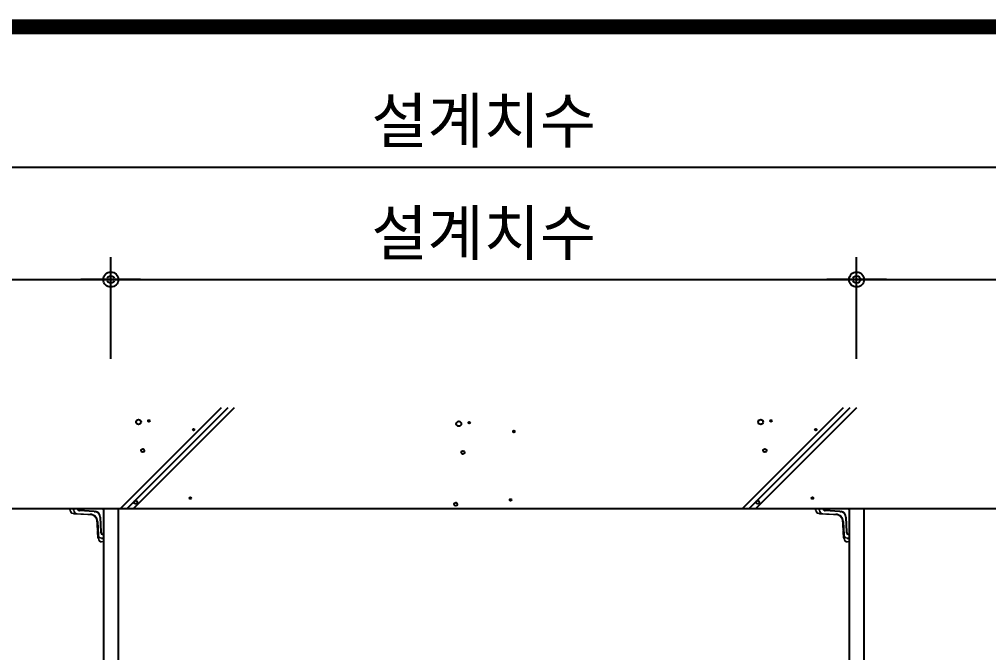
# Model space of a CAD drawing. Extents: x -256 to 8104, y -176 to 5714.
# Drawn here: x 3159 to 3809, y 3604 to 4029 of the extents above; entities that cross this region are included whole.
import ezdxf

# ---------------------------------------------------------------- set-up
doc = ezdxf.new("R2010")
doc.units = 0
doc.header["$LTSCALE"] = 30
doc.layers.get('0').update_dxf_attribs({"linetype": 'CONTINUOUS'})
doc.layers.get('DEFPOINTS').update_dxf_attribs({"linetype": 'CONTINUOUS'})
for name, color, linetype in [('0_toilet', 6, 'CONTINUOUS'), ('DIM', 7, 'CONTINUOUS'), ('경첩', 4, 'CONTINUOUS'), ('해치', 8, 'CONTINUOUS')]:
    doc.layers.add(name, color=color, linetype=linetype)
doc.styles.add('돋움', font='malgun.ttf')
doc.dimstyles.new('10', dxfattribs={"dimscale": 10, "dimtxt": 3, "dimasz": 1, "dimexe": 1.5, "dimexo": 2, "dimgap": 1, "dimtad": 1, "dimdec": 0, "dimlunit": 6, "dimtxsty": '돋움', "dimblk": 'DIMDOT', "dimcen": -1, "dimdle": 1.5, "dimclrt": 3, "dimazin": 3, "dimtfac": 1, "dimtdec": 0, "dimtix": 1, "dimtmove": 2, "dimatfit": 3, "dimldrblk": 'DIMDOT', "dimarcsym": 0})

# ---------------------------------------------------------------- blocks, each defined once
blk = doc.blocks.new('DIMDOT')
at = {"linetype": 'Continuous'}
blk.add_line((-2, 0), (2, 0), dxfattribs=at)
for radius in [0.5, 0.25]:
    blk.add_circle((0, 0), radius, dxfattribs=at)
blk = doc.blocks.new('*D589')
at = {"layer": 'DEFPOINTS', "color": 0}
for p in [(32541.71, -2969.61), (32041.71, -3042.74), (32541.71, -3042.74)]:
    blk.add_point(p, dxfattribs=at)
at = {"layer": 'DIM', "color": 0, "lineweight": -2, "ltscale": 10}
for p, q in [((32041.71, -3022.74), (32041.71, -2954.61)), ((32541.71, -3022.74), (32541.71, -2954.61)), ((32051.71, -2969.61), (32531.71, -2969.61))]:
    blk.add_line(p, q, dxfattribs=at)
at = {"layer": 'DIM', "color": 0, "lineweight": -2, "xscale": 10, "yscale": 10, "zscale": 10, "rotation": 180}
blk.add_blockref('DIMDOT', (32041.71, -2969.61), dxfattribs=at)
at = {"layer": 'DIM', "color": 0, "lineweight": -2, "xscale": 10, "yscale": 10, "zscale": 10}
blk.add_blockref('DIMDOT', (32541.71, -2969.61), dxfattribs=at)
at = {"layer": 'DIM', "color": 3, "insert": (32291.71, -2939.96), "char_height": 30, "attachment_point": 5, "style": '돋움'}
blk.add_mtext('설계치수', dxfattribs=at)
blk = doc.blocks.new('*D590')
at = {"layer": 'DEFPOINTS', "color": 0}
for p in [(32541.71, -2894.28), (31041.71, -3042.74), (32541.71, -3042.74)]:
    blk.add_point(p, dxfattribs=at)
at = {"layer": 'DIM', "color": 0, "lineweight": -2, "ltscale": 10}
for p, q in [((31041.71, -3022.74), (31041.71, -2879.28)), ((32541.71, -3022.74), (32541.71, -2879.28)), ((31051.71, -2894.28), (32531.71, -2894.28))]:
    blk.add_line(p, q, dxfattribs=at)
at = {"layer": 'DIM', "color": 0, "lineweight": -2, "xscale": 10, "yscale": 10, "zscale": 10, "rotation": 180}
blk.add_blockref('DIMDOT', (31041.71, -2894.28), dxfattribs=at)
at = {"layer": 'DIM', "color": 0, "lineweight": -2, "xscale": 10, "yscale": 10, "zscale": 10}
blk.add_blockref('DIMDOT', (32541.71, -2894.28), dxfattribs=at)
at = {"layer": 'DIM', "color": 3, "insert": (31791.71, -2864.62), "char_height": 30, "attachment_point": 5, "style": '돋움'}
blk.add_mtext('설계치수', dxfattribs=at)
blk = doc.blocks.new('*D591')
at = {"layer": 'DEFPOINTS', "color": 0}
for p in [(32041.71, -2969.61), (31541.71, -3042.74), (32041.71, -3042.74)]:
    blk.add_point(p, dxfattribs=at)
at = {"layer": 'DIM', "color": 0, "lineweight": -2, "ltscale": 10}
for p, q in [((31541.71, -3022.74), (31541.71, -2954.61)), ((32041.71, -3022.74), (32041.71, -2954.61)), ((31551.71, -2969.61), (32031.71, -2969.61))]:
    blk.add_line(p, q, dxfattribs=at)
at = {"layer": 'DIM', "color": 0, "lineweight": -2, "xscale": 10, "yscale": 10, "zscale": 10, "rotation": 180}
blk.add_blockref('DIMDOT', (31541.71, -2969.61), dxfattribs=at)
at = {"layer": 'DIM', "color": 0, "lineweight": -2, "xscale": 10, "yscale": 10, "zscale": 10}
blk.add_blockref('DIMDOT', (32041.71, -2969.61), dxfattribs=at)
at = {"layer": 'DIM', "color": 3, "insert": (31791.71, -2939.96), "char_height": 30, "attachment_point": 5, "style": '돋움'}
blk.add_mtext('설계치수', dxfattribs=at)
blk = doc.blocks.new('*D592')
at = {"layer": 'DEFPOINTS', "color": 0}
for p in [(31541.71, -2969.61), (31041.71, -3042.74), (31541.71, -3042.74)]:
    blk.add_point(p, dxfattribs=at)
at = {"layer": 'DIM', "color": 0, "lineweight": -2, "ltscale": 10}
for p, q in [((31041.71, -3022.74), (31041.71, -2954.61)), ((31541.71, -3022.74), (31541.71, -2954.61)), ((31051.71, -2969.61), (31531.71, -2969.61))]:
    blk.add_line(p, q, dxfattribs=at)
at = {"layer": 'DIM', "color": 0, "lineweight": -2, "xscale": 10, "yscale": 10, "zscale": 10, "rotation": 180}
blk.add_blockref('DIMDOT', (31041.71, -2969.61), dxfattribs=at)
at = {"layer": 'DIM', "color": 0, "lineweight": -2, "xscale": 10, "yscale": 10, "zscale": 10}
blk.add_blockref('DIMDOT', (31541.71, -2969.61), dxfattribs=at)
at = {"layer": 'DIM', "color": 3, "insert": (31291.71, -2939.96), "char_height": 30, "attachment_point": 5, "style": '돋움'}
blk.add_mtext('설계치수', dxfattribs=at)
blk = doc.blocks.new('AURA_23', base_point=(28321.48, -6824.24))
blk.add_line((31041.71, -3123.18), (32541.71, -3123.18))
at = {"color": 4}
for p, q in [((31530.44, -3125.26), (31520.72, -3124.67)), ((31530.44, -3125.26), (31531.11, -3125.26)), ((32030.39, -3125.26), (32020.67, -3124.67)), ((32030.39, -3125.26), (32031.06, -3125.26)), ((31534.52, -3129.13), (31535.03, -3139.16)), ((32034.47, -3129.13), (32034.98, -3139.16))]:
    blk.add_line(p, q, dxfattribs=at)
at = {"color": 8, "const_width": 10}
blk.add_lwpolyline([(30805.64, -2800.08), (34153.46, -2800.08)], dxfattribs=at)
at = {"color": 4}
for centre, radius, start, end in [((31520.81, -3123.07), 1.61, 184.02269, 266.84997), ((31530.87, -3128.91), 3.66, 356.64811, 86.2207), ((32020.76, -3123.07), 1.61, 184.02269, 266.84997), ((32030.82, -3128.91), 3.66, 356.64811, 86.2207), ((31536.67, -3138.98), 1.65, 186.1664, 269.59836), ((32036.62, -3138.98), 1.65, 186.1664, 269.59836)]:
    blk.add_arc(centre, radius, start, end, dxfattribs=at)
at = {"layer": '0_toilet'}
for p, q in [((31536.71, -3123.18), (31536.71, -3848.18)), ((31546.71, -3123.18), (31546.71, -3848.18)), ((32036.66, -3123.18), (32036.66, -3848.18)), ((32046.76, -3848.19), (32046.76, -3123.19))]:
    blk.add_line(p, q, dxfattribs=at)
at = {"layer": '경첩', "color": 4, "linetype": 'Continuous', "lineweight": 15}
for p, q in [((31514.21, -3124.32), (31514.21, -3123.18)), ((31514.21, -3123.18), (31514.46, -3123.18)), ((31514.46, -3124.32), (31514.21, -3124.32)), ((31514.46, -3123.18), (31514.46, -3124.32)), ((31514.46, -3123.18), (31516.61, -3123.18)), ((31516.61, -3123.18), (31516.61, -3124.43)), ((31516.61, -3124.43), (31516.71, -3124.43)), ((31516.71, -3124.44), (31516.71, -3123.18)), ((31516.71, -3123.18), (31516.96, -3123.18)), ((31516.71, -3124.44), (31516.96, -3124.44)), ((31516.96, -3123.18), (31516.96, -3124.44)), ((31535.21, -3123.18), (31516.96, -3123.18)), ((31536.71, -3142.93), (31536.71, -3124.68)), ((32014.16, -3124.32), (32014.16, -3123.18)), ((32014.16, -3123.18), (32014.41, -3123.18)), ((32014.41, -3124.32), (32014.16, -3124.32)), ((32014.41, -3123.18), (32014.41, -3124.32)), ((32014.41, -3123.18), (32016.56, -3123.18)), ((32016.56, -3123.18), (32016.56, -3124.43)), ((32016.56, -3124.43), (32016.66, -3124.43)), ((32016.66, -3124.44), (32016.66, -3123.18)), ((32016.66, -3123.18), (32016.91, -3123.18)), ((32016.66, -3124.44), (32016.91, -3124.44)), ((32016.91, -3123.18), (32016.91, -3124.44)), ((32035.16, -3123.18), (32016.91, -3123.18)), ((32036.66, -3142.93), (32036.66, -3124.68)), ((31518.95, -3126.79), (31516.45, -3126.67)), ((31516.46, -3126.42), (31517.91, -3126.49)), ((31516.94, -3126.86), (31517.11, -3126.7)), ((31516.94, -3126.86), (31517.03, -3126.95)), ((31520.24, -3127.1), (31517.03, -3126.95)), ((31527.92, -3127.21), (31518.95, -3126.79)), ((31518.96, -3126.54), (31527.93, -3126.96)), ((31520.24, -3127.1), (31520.48, -3126.86)), ((31520.92, -3127.13), (31521.16, -3126.89)), ((31521.26, -3127.15), (31521.49, -3126.91)), ((31521.93, -3127.18), (31522.17, -3126.94)), ((31524.63, -3127.31), (31521.93, -3127.18)), ((31524.63, -3127.31), (31524.87, -3127.07)), ((31525.31, -3127.34), (31525.55, -3127.1)), ((31525.64, -3127.35), (31525.88, -3127.11)), ((31526.32, -3127.39), (31526.56, -3127.15)), ((31527.67, -3127.45), (31526.32, -3127.39)), ((31527.67, -3127.45), (31527.91, -3127.21)), ((31527.91, -3127.46), (31527.67, -3127.45)), ((31528.92, -3127.62), (31529.12, -3127.41)), ((31529.45, -3127.79), (31529.64, -3127.6)), ((31529.69, -3127.9), (31529.88, -3127.71)), ((31530.16, -3128.15), (31530.34, -3127.96)), ((31530.37, -3128.28), (31530.55, -3128.11)), ((31531.46, -3129.32), (31531.64, -3129.14)), ((31531.61, -3129.52), (31531.79, -3129.34)), ((31531.87, -3129.96), (31532.06, -3129.78)), ((31531.99, -3130.2), (31532.18, -3130.01)), ((31532.16, -3130.6), (31532.35, -3130.4)), ((31532.51, -3130.91), (31532.31, -3131.12)), ((31532.31, -3131.12), (31532.52, -3130.92)), ((31532.38, -3131.49), (31532.6, -3131.28)), ((31532.41, -3131.72), (31532.64, -3131.49)), ((31532.46, -3132.63), (31532.43, -3131.98)), ((31533.1, -3140.94), (31532.68, -3131.97)), ((31532.93, -3131.96), (31533.35, -3140.93)), ((32018.9, -3126.79), (32016.4, -3126.67)), ((32016.41, -3126.42), (32017.86, -3126.49)), ((32016.89, -3126.86), (32017.06, -3126.7)), ((32016.89, -3126.86), (32016.98, -3126.95)), ((32020.19, -3127.1), (32016.98, -3126.95)), ((32027.87, -3127.21), (32018.9, -3126.79)), ((32018.91, -3126.54), (32027.88, -3126.96)), ((32020.19, -3127.1), (32020.43, -3126.86)), ((32020.87, -3127.13), (32021.11, -3126.89)), ((32021.21, -3127.15), (32021.44, -3126.91)), ((32021.88, -3127.18), (32022.12, -3126.94)), ((32024.58, -3127.31), (32021.88, -3127.18)), ((32024.58, -3127.31), (32024.82, -3127.07)), ((32025.26, -3127.34), (32025.5, -3127.1)), ((32025.59, -3127.35), (32025.83, -3127.11)), ((32026.27, -3127.39), (32026.51, -3127.15)), ((32027.62, -3127.45), (32026.27, -3127.39)), ((32027.62, -3127.45), (32027.86, -3127.21)), ((32027.86, -3127.46), (32027.62, -3127.45)), ((32028.87, -3127.62), (32029.07, -3127.41)), ((32029.4, -3127.79), (32029.59, -3127.6)), ((32029.64, -3127.9), (32029.83, -3127.71)), ((32030.11, -3128.15), (32030.29, -3127.96)), ((32030.32, -3128.28), (32030.5, -3128.11)), ((32031.41, -3129.32), (32031.59, -3129.14)), ((32031.56, -3129.52), (32031.74, -3129.34)), ((32031.82, -3129.96), (32032.01, -3129.78)), ((32031.94, -3130.2), (32032.13, -3130.01)), ((32032.11, -3130.6), (32032.3, -3130.4)), ((32032.46, -3130.91), (32032.26, -3131.12)), ((32032.26, -3131.12), (32032.47, -3130.92)), ((32032.33, -3131.49), (32032.55, -3131.28)), ((32032.36, -3131.72), (32032.59, -3131.49)), ((32032.41, -3132.63), (32032.38, -3131.98)), ((32033.05, -3140.94), (32032.63, -3131.97)), ((32032.88, -3131.96), (32033.3, -3140.93)), ((31532.46, -3132.63), (31532.7, -3132.39)), ((31532.47, -3132.73), (31532.46, -3132.63)), ((31532.47, -3132.73), (31532.71, -3132.49)), ((31532.48, -3133.07), (31532.47, -3132.73)), ((31532.48, -3133.07), (31532.72, -3132.83)), ((31532.49, -3133.17), (31532.48, -3133.07)), ((31532.49, -3133.17), (31532.73, -3132.93)), ((31532.53, -3134.09), (31532.49, -3133.17)), ((31532.53, -3134.09), (31532.77, -3133.85)), ((31532.54, -3134.32), (31532.78, -3134.09)), ((31532.56, -3134.75), (31532.54, -3134.32)), ((31532.56, -3134.75), (31532.8, -3134.51)), ((31532.56, -3134.75), (31532.8, -3134.52)), ((31532.7, -3137.62), (31532.56, -3134.75)), ((31532.7, -3137.62), (31532.94, -3137.39)), ((31532.71, -3137.96), (31532.95, -3137.72)), ((31532.75, -3138.64), (31532.71, -3137.96)), ((31532.75, -3138.64), (31532.99, -3138.4)), ((32032.41, -3132.63), (32032.65, -3132.39)), ((32032.42, -3132.73), (32032.41, -3132.63)), ((32032.42, -3132.73), (32032.66, -3132.49)), ((32032.43, -3133.07), (32032.42, -3132.73)), ((32032.43, -3133.07), (32032.67, -3132.83)), ((32032.44, -3133.17), (32032.43, -3133.07)), ((32032.44, -3133.17), (32032.68, -3132.93)), ((32032.48, -3134.09), (32032.44, -3133.17)), ((32032.48, -3134.09), (32032.72, -3133.85)), ((32032.49, -3134.32), (32032.73, -3134.09)), ((32032.51, -3134.75), (32032.49, -3134.32)), ((32032.51, -3134.75), (32032.75, -3134.51)), ((32032.51, -3134.75), (32032.75, -3134.52)), ((32032.65, -3137.62), (32032.51, -3134.75)), ((32032.65, -3137.62), (32032.89, -3137.39)), ((32032.66, -3137.96), (32032.9, -3137.72)), ((32032.7, -3138.64), (32032.66, -3137.96)), ((32032.7, -3138.64), (32032.94, -3138.4)), ((31532.76, -3138.97), (31533, -3138.74)), ((31532.79, -3139.65), (31533.03, -3139.41)), ((31532.92, -3142.35), (31532.79, -3139.65)), ((31532.92, -3142.35), (31533.16, -3142.11)), ((31533.03, -3142.95), (31533.19, -3142.79)), ((31533.22, -3143.44), (31533.1, -3140.94)), ((31533.4, -3141.98), (31533.47, -3143.43)), ((31535.45, -3142.93), (31536.71, -3142.93)), ((31535.45, -3143.18), (31535.45, -3142.93)), ((31536.71, -3143.18), (31535.45, -3143.18)), ((31535.46, -3143.18), (31535.46, -3143.28)), ((31535.46, -3143.28), (31536.71, -3143.28)), ((31536.71, -3142.93), (31536.71, -3143.18)), ((31536.71, -3143.28), (31536.71, -3145.43)), ((32032.71, -3138.97), (32032.95, -3138.74)), ((32032.74, -3139.65), (32032.98, -3139.41)), ((32032.87, -3142.35), (32032.74, -3139.65)), ((32032.87, -3142.35), (32033.11, -3142.11)), ((32032.98, -3142.95), (32033.14, -3142.79)), ((32033.17, -3143.44), (32033.05, -3140.94)), ((32033.35, -3141.98), (32033.42, -3143.43)), ((32035.4, -3142.93), (32036.66, -3142.93)), ((32035.4, -3143.18), (32035.4, -3142.93)), ((32036.66, -3143.18), (32035.4, -3143.18)), ((32035.41, -3143.18), (32035.41, -3143.28)), ((32035.41, -3143.28), (32036.66, -3143.28)), ((32036.66, -3142.93), (32036.66, -3143.18)), ((32036.66, -3143.28), (32036.66, -3145.43)), ((31535.57, -3145.43), (31536.71, -3145.43)), ((31535.57, -3145.43), (31535.57, -3145.68)), ((31536.71, -3145.68), (31535.57, -3145.68)), ((31536.71, -3145.43), (31536.71, -3145.68)), ((32035.52, -3145.43), (32036.66, -3145.43)), ((32035.52, -3145.43), (32035.52, -3145.68)), ((32036.66, -3145.68), (32035.52, -3145.68)), ((32036.66, -3145.43), (32036.66, -3145.68))]:
    blk.add_line(p, q, dxfattribs=at)
at = {"layer": '경첩', "color": 4, "linetype": 'Continuous', "lineweight": 15, "flags": 128}
for points in [[(31516.46, -3126.42), (31516.46, -3126.47), (31516.46, -3126.52), (31516.46, -3126.56), (31516.45, -3126.6), (31516.45, -3126.63), (31516.45, -3126.65), (31516.45, -3126.66), (31516.45, -3126.67)], [(31518.95, -3126.79), (31518.95, -3126.78), (31518.95, -3126.77), (31518.95, -3126.75), (31518.95, -3126.71), (31518.96, -3126.68), (31518.96, -3126.63), (31518.96, -3126.59), (31518.96, -3126.54)], [(31520.92, -3127.13), (31520.9, -3127.13), (31520.87, -3127.13), (31520.8, -3127.13), (31520.72, -3127.12), (31520.62, -3127.12), (31520.5, -3127.11), (31520.37, -3127.1), (31520.24, -3127.1)], [(31521.93, -3127.18), (31521.81, -3127.17), (31521.7, -3127.17), (31521.59, -3127.16), (31521.5, -3127.16), (31521.41, -3127.15), (31521.35, -3127.15), (31521.3, -3127.15), (31521.27, -3127.15), (31521.26, -3127.15)], [(31525.31, -3127.34), (31525.29, -3127.34), (31525.26, -3127.34), (31525.19, -3127.33), (31525.11, -3127.33), (31525.01, -3127.32), (31524.89, -3127.32), (31524.76, -3127.31), (31524.63, -3127.31)], [(31526.32, -3127.39), (31526.19, -3127.38), (31526.06, -3127.37), (31525.95, -3127.37), (31525.84, -3127.36), (31525.76, -3127.36), (31525.7, -3127.36), (31525.66, -3127.35), (31525.64, -3127.35)], [(31527.92, -3127.21), (31527.92, -3127.21), (31527.92, -3127.19), (31527.93, -3127.17), (31527.93, -3127.14), (31527.93, -3127.1), (31527.93, -3127.06), (31527.93, -3127.01), (31527.93, -3126.96)], [(31532.31, -3131.12), (31532.31, -3131.12), (31532.31, -3131.12)], [(31532.41, -3131.72), (31532.39, -3131.55), (31532.38, -3131.49)], [(31532.68, -3131.97), (31532.69, -3131.97), (31532.7, -3131.97), (31532.72, -3131.97), (31532.76, -3131.97), (31532.79, -3131.96), (31532.84, -3131.96), (31532.88, -3131.96), (31532.93, -3131.96)], [(32016.41, -3126.42), (32016.41, -3126.47), (32016.41, -3126.52), (32016.41, -3126.56), (32016.4, -3126.6), (32016.4, -3126.63), (32016.4, -3126.65), (32016.4, -3126.66), (32016.4, -3126.67)], [(32018.9, -3126.79), (32018.9, -3126.78), (32018.9, -3126.77), (32018.9, -3126.75), (32018.9, -3126.71), (32018.91, -3126.68), (32018.91, -3126.63), (32018.91, -3126.59), (32018.91, -3126.54)], [(32020.87, -3127.13), (32020.85, -3127.13), (32020.82, -3127.13), (32020.75, -3127.13), (32020.67, -3127.12), (32020.57, -3127.12), (32020.45, -3127.11), (32020.32, -3127.1), (32020.19, -3127.1)], [(32021.88, -3127.18), (32021.76, -3127.17), (32021.65, -3127.17), (32021.54, -3127.16), (32021.45, -3127.16), (32021.36, -3127.15), (32021.3, -3127.15), (32021.25, -3127.15), (32021.22, -3127.15), (32021.21, -3127.15)], [(32025.26, -3127.34), (32025.24, -3127.34), (32025.21, -3127.34), (32025.14, -3127.33), (32025.06, -3127.33), (32024.96, -3127.32), (32024.84, -3127.32), (32024.71, -3127.31), (32024.58, -3127.31)], [(32026.27, -3127.39), (32026.14, -3127.38), (32026.01, -3127.37), (32025.9, -3127.37), (32025.79, -3127.36), (32025.71, -3127.36), (32025.65, -3127.36), (32025.61, -3127.35), (32025.59, -3127.35)], [(32027.87, -3127.21), (32027.87, -3127.21), (32027.87, -3127.19), (32027.88, -3127.17), (32027.88, -3127.14), (32027.88, -3127.1), (32027.88, -3127.06), (32027.88, -3127.01), (32027.88, -3126.96)], [(32032.26, -3131.12), (32032.26, -3131.12), (32032.26, -3131.12)], [(32032.36, -3131.72), (32032.34, -3131.55), (32032.33, -3131.49)], [(32032.63, -3131.97), (32032.64, -3131.97), (32032.65, -3131.97), (32032.67, -3131.97), (32032.71, -3131.97), (32032.74, -3131.96), (32032.79, -3131.96), (32032.83, -3131.96), (32032.88, -3131.96)], [(31532.54, -3134.32), (31532.54, -3134.25), (31532.54, -3134.17), (31532.53, -3134.09)], [(31532.56, -3134.75), (31532.56, -3134.75), (31532.56, -3134.75)], [(32032.49, -3134.32), (32032.49, -3134.25), (32032.49, -3134.17), (32032.48, -3134.09)], [(32032.51, -3134.75), (32032.51, -3134.75), (32032.51, -3134.75)], [(31532.79, -3139.65), (31532.79, -3139.52), (31532.78, -3139.39), (31532.78, -3139.27), (31532.77, -3139.17), (31532.77, -3139.09), (31532.76, -3139.03), (31532.76, -3138.99), (31532.76, -3138.97)], [(31532.95, -3142.86), (31532.94, -3142.76), (31532.93, -3142.63), (31532.93, -3142.49), (31532.92, -3142.35)], [(31532.95, -3142.86), (31532.96, -3142.88), (31532.98, -3142.9), (31533, -3142.91), (31533.01, -3142.93), (31533.02, -3142.94), (31533.03, -3142.94), (31533.03, -3142.95), (31533.03, -3142.95)], [(31533.1, -3140.94), (31533.11, -3140.94), (31533.12, -3140.94), (31533.15, -3140.94), (31533.18, -3140.94), (31533.22, -3140.94), (31533.26, -3140.94), (31533.31, -3140.93), (31533.35, -3140.93)], [(31533.47, -3143.43), (31533.42, -3143.43), (31533.38, -3143.44), (31533.33, -3143.44), (31533.3, -3143.44), (31533.26, -3143.44), (31533.24, -3143.44), (31533.23, -3143.44), (31533.22, -3143.44)], [(32032.74, -3139.65), (32032.74, -3139.52), (32032.73, -3139.39), (32032.73, -3139.27), (32032.72, -3139.17), (32032.72, -3139.09), (32032.71, -3139.03), (32032.71, -3138.99), (32032.71, -3138.97)], [(32032.9, -3142.86), (32032.89, -3142.76), (32032.88, -3142.63), (32032.88, -3142.49), (32032.87, -3142.35)], [(32032.9, -3142.86), (32032.91, -3142.88), (32032.93, -3142.9), (32032.95, -3142.91), (32032.96, -3142.93), (32032.97, -3142.94), (32032.98, -3142.94), (32032.98, -3142.95), (32032.98, -3142.95)], [(32033.05, -3140.94), (32033.06, -3140.94), (32033.07, -3140.94), (32033.1, -3140.94), (32033.13, -3140.94), (32033.17, -3140.94), (32033.21, -3140.94), (32033.26, -3140.93), (32033.3, -3140.93)], [(32033.42, -3143.43), (32033.37, -3143.43), (32033.33, -3143.44), (32033.28, -3143.44), (32033.25, -3143.44), (32033.21, -3143.44), (32033.19, -3143.44), (32033.18, -3143.44), (32033.17, -3143.44)]]:
    blk.add_lwpolyline(points, dxfattribs=at)
at = {"layer": '경첩', "color": 4, "linetype": 'Continuous', "lineweight": 15}
for centre, radius, start, end in [((31516.56, -3124.32), 2.35, 180, 267.30166), ((31516.56, -3124.32), 2.1, 180, 267.30166), ((31519.06, -3124.44), 2.35, 180, 267.30166), ((31519.06, -3124.44), 2.1, 180, 267.30166), ((31535.21, -3124.68), 1.5, 0, 90), ((32016.51, -3124.32), 2.35, 180, 267.30166), ((32016.51, -3124.32), 2.1, 180, 267.30166), ((32019.01, -3124.44), 2.35, 180, 267.30166), ((32019.01, -3124.44), 2.1, 180, 267.30166), ((32035.16, -3124.68), 1.5, 0, 90), ((31527.69, -3132.2), 4.75, 75, 87.30166), ((31527.69, -3132.2), 5, 2.69834, 87.30166), ((31527.69, -3132.2), 5.25, 2.69834, 87.30166), ((31527.69, -3132.2), 4.75, 68.24939, 75.00018), ((31527.69, -3132.2), 4.75, 58.70023, 65.00519), ((31527.69, -3132.2), 4.75, 55.61419, 58.70089), ((31527.69, -3132.2), 4.75, 37.43916, 55.61511), ((31527.69, -3132.21), 4.75, 34.38551, 37.43877), ((31527.69, -3132.2), 4.75, 28.17355, 34.38489), ((31527.69, -3132.2), 4.75, 19.76602, 24.99481), ((31527.69, -3132.2), 4.75, 13.24314, 19.76602), ((31527.69, -3132.2), 4.75, 8.6056, 13.16233), ((31527.69, -3132.2), 4.75, 2.69834, 5.90882), ((32027.64, -3132.2), 4.75, 75, 87.30166), ((32027.64, -3132.2), 5, 2.69834, 87.30166), ((32027.64, -3132.2), 5.25, 2.69834, 87.30166), ((32027.64, -3132.2), 4.75, 68.24939, 75.00018), ((32027.64, -3132.2), 4.75, 58.70023, 65.00519), ((32027.64, -3132.2), 4.75, 55.61419, 58.70089), ((32027.64, -3132.2), 4.75, 37.43916, 55.61511), ((32027.64, -3132.21), 4.75, 34.38551, 37.43877), ((32027.64, -3132.2), 4.75, 28.17355, 34.38489), ((32027.64, -3132.2), 4.75, 19.76602, 24.99481), ((32027.64, -3132.2), 4.75, 13.24314, 19.76602), ((32027.64, -3132.2), 4.75, 8.6056, 13.16233), ((32027.64, -3132.2), 4.75, 2.69834, 5.90882), ((31535.45, -3140.83), 2.35, 182.69834, 270), ((31535.57, -3143.33), 2.35, 182.69834, 270), ((31535.45, -3140.83), 2.1, 182.69834, 270), ((31535.57, -3143.33), 2.1, 182.69834, 270), ((32035.4, -3140.83), 2.35, 182.69834, 270), ((32035.52, -3143.33), 2.35, 182.69834, 270), ((32035.4, -3140.83), 2.1, 182.69834, 270), ((32035.52, -3143.33), 2.1, 182.69834, 270)]:
    blk.add_arc(centre, radius, start, end, dxfattribs=at)
at = {"layer": '해치'}
for p, q in [((31548.17, -3123.18), (31615.9, -3055.44)), ((31556.99, -3123.18), (31624.73, -3055.44)), ((31965.29, -3123.18), (32033.03, -3055.44)), ((31974.11, -3123.18), (32041.85, -3055.44))]:
    blk.add_line(p, q, dxfattribs=at)
at = {"layer": '해치', "color": 2}
for p, q in [((31552.58, -3123.18), (31620.32, -3055.44)), ((31969.7, -3123.18), (32037.44, -3055.44))]:
    blk.add_line(p, q, dxfattribs=at)
at = {"layer": '해치'}
for centre, radius in [((31560.28, -3065.23), 1.68), ((31567.23, -3064.44), 0.56), ((31775.02, -3066.41), 1.68), ((31781.97, -3065.62), 0.56), ((31977.41, -3065.23), 1.68), ((31984.35, -3064.44), 0.56), ((31597.23, -3070.41), 0.56), ((31811.97, -3071.59), 0.56), ((32014.35, -3070.41), 0.56), ((31563.08, -3084.4), 1.12), ((31777.82, -3085.57), 1.12), ((31980.2, -3084.4), 1.12), ((31558.27, -3119.07), 1.12), ((31594.99, -3116.28), 0.559), ((31809.73, -3117.46), 0.559), ((31975.4, -3119.07), 1.12), ((32012.11, -3116.28), 0.559), ((31773.01, -3120.39), 1.12)]:
    blk.add_circle(centre, radius, dxfattribs=at)
at = {"layer": 'DIM', "ltscale": 10}
for base, p1, p2, picture, middle in [((32541.71, -2894.28), (31041.71, -3042.74), (32541.71, -3042.74), '*D590', (31791.71, -2864.62)), ((31541.71, -2969.61), (31041.71, -3042.74), (31541.71, -3042.74), '*D592', (31291.71, -2939.96)), ((32041.71, -2969.61), (31541.71, -3042.74), (32041.71, -3042.74), '*D591', (31791.71, -2939.96)), ((32541.71, -2969.61), (32041.71, -3042.74), (32541.71, -3042.74), '*D589', (32291.71, -2939.96))]:
    dim = blk.add_linear_dim(base=base, p1=p1, p2=p2, text='설계치수', dimstyle='10', override={"dimtxsty": '돋움'}, dxfattribs=at)
    dim.commit()
    dim.dimension.update_dxf_attribs({"geometry": picture, "text_midpoint": middle})

msp = doc.modelspace()

# ---------------------------------------------------------------- block references
msp.add_blockref('AURA_23', (0, 0))

doc.saveas('drawing.dxf')
